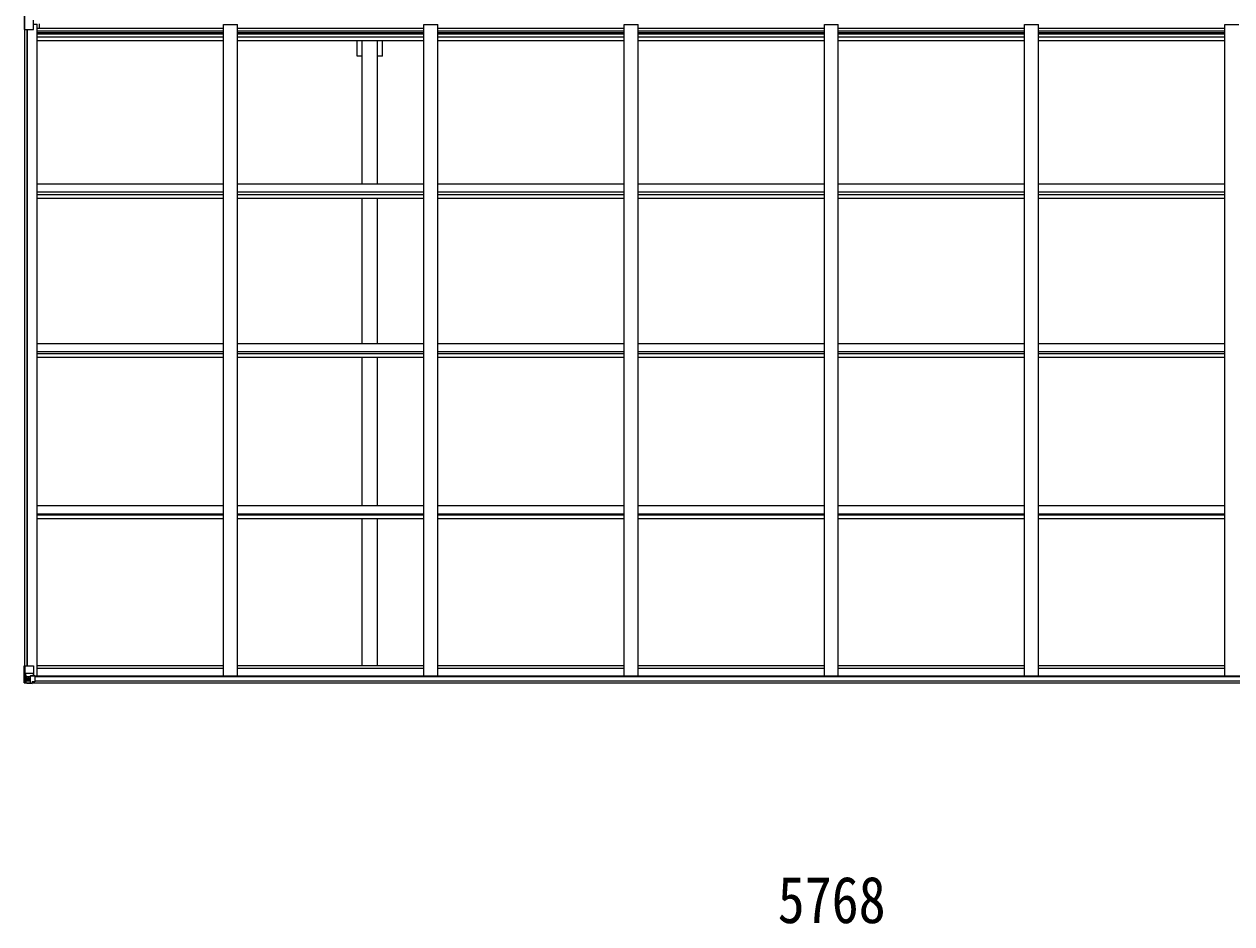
# Model space of a CAD drawing. Units: millimetres at full size; details may follow other scales. Extents: x -9783 to 33612, y -6828 to 11398.
# Drawn here: x 595 to 4913, y 452 to 3670 of the extents above; entities that cross this region are included whole.
import ezdxf
from ezdxf.enums import TextEntityAlignment as Align

# ---------------------------------------------------------------- set-up
doc = ezdxf.new("R2010")
doc.units = ezdxf.units.MM
doc.header["$LTSCALE"] = 35
for name, color, linetype, lineweight in [('0-1_本体', 4, 'Continuous', 9), ('0-2_部品', 7, 'Continuous', 9), ('0-7_合掌部品', 3, 'Continuous', 9), ('0-8_PARTS2', 6, 'Continuous', 9)]:
    doc.layers.add(name, color=color, linetype=linetype, lineweight=lineweight)
doc.styles.add('ＭＳ ゴシック', font='')
doc.styles.get('ＭＳ ゴシック').set_extended_font_data('MS Gothic')

msp = doc.modelspace()

# ---------------------------------------------------------------- linework, layer by layer
at = {"layer": '0-1_本体'}
for p, q in [((649.4, 3656.12), (649.4, 3671.19)), ((596.9, 1375.59), (596.9, 3650.69)), ((605.9, 1375.59), (605.9, 3650.69)), ((606.6, 1375.59), (606.6, 3650.69)), ((628.9, 3669.77), (641.9, 3669.77)), ((641.9, 1339.24), (641.9, 3669.77)), ((641.9, 3656.12), (1307.9, 3656.12)), ((641.9, 3646.75), (1307.9, 3646.75)), ((641.9, 3639.68), (1307.9, 3639.68)), ((641.9, 3635.9), (1307.9, 3635.9)), ((1307.9, 3669.35), (1357.9, 3669.35)), ((1307.9, 1339.24), (1307.9, 3669.35)), ((1357.9, 1339.24), (1357.9, 3669.35)), ((1357.9, 3656.12), (2023.9, 3656.12)), ((1357.9, 3646.75), (2023.9, 3646.75)), ((1357.9, 3639.68), (2023.9, 3639.68)), ((1357.9, 3635.9), (2023.9, 3635.9)), ((2023.9, 3669.35), (2073.9, 3669.35)), ((2023.9, 1339.24), (2023.9, 3669.35)), ((2073.9, 1339.24), (2073.9, 3669.35)), ((2073.9, 3656.12), (2739.9, 3656.12)), ((2073.9, 3646.75), (2739.9, 3646.75)), ((2073.9, 3639.68), (2739.9, 3639.68)), ((2073.9, 3635.9), (2739.9, 3635.9)), ((2739.9, 3669.35), (2789.9, 3669.35)), ((2739.9, 1339.24), (2739.9, 3669.35)), ((2789.9, 1339.24), (2789.9, 3669.35)), ((2789.9, 3656.12), (3455.9, 3656.12)), ((2789.9, 3646.75), (3455.9, 3646.75)), ((2789.9, 3639.68), (3455.9, 3639.68)), ((2789.9, 3635.9), (3455.9, 3635.9)), ((3455.9, 3669.35), (3505.9, 3669.35)), ((3455.9, 1339.24), (3455.9, 3669.35)), ((3505.9, 1339.24), (3505.9, 3669.35)), ((3505.9, 3656.12), (4171.9, 3656.12)), ((3505.9, 3646.75), (4171.9, 3646.75)), ((3505.9, 3639.68), (4171.9, 3639.68)), ((3505.9, 3635.9), (4171.9, 3635.9)), ((4171.9, 3669.35), (4221.9, 3669.35)), ((4171.9, 1339.24), (4171.9, 3669.35)), ((4221.9, 1339.24), (4221.9, 3669.35)), ((4221.9, 3656.12), (4887.9, 3656.12)), ((4221.9, 3646.75), (4887.9, 3646.75)), ((4221.9, 3639.68), (4887.9, 3639.68)), ((4221.9, 3635.9), (4887.9, 3635.9)), ((4887.9, 3669.35), (4937.9, 3669.35)), ((4887.9, 1339.24), (4887.9, 3669.35)), ((641.9, 3624.55), (1307.9, 3624.55)), ((641.9, 3611.73), (1307.9, 3611.73)), ((1357.9, 3624.55), (2023.9, 3624.55)), ((1357.9, 3611.73), (2023.9, 3611.73)), ((1803.4, 3099.32), (1803.4, 3611.73)), ((1858.4, 3099.32), (1858.4, 3611.73)), ((1876.1, 3555.46), (1876.1, 3611.73)), ((2073.9, 3624.55), (2739.9, 3624.55)), ((2073.9, 3611.73), (2739.9, 3611.73)), ((2789.9, 3624.55), (3455.9, 3624.55)), ((2789.9, 3611.73), (3455.9, 3611.73)), ((3505.9, 3624.55), (4171.9, 3624.55)), ((3505.9, 3611.73), (4171.9, 3611.73)), ((4221.9, 3624.55), (4887.9, 3624.55)), ((4221.9, 3611.73), (4887.9, 3611.73)), ((1876.1, 3555.46), (1858.4, 3555.46)), ((641.9, 3099.32), (1307.9, 3099.32)), ((641.9, 3070.32), (1307.9, 3070.32)), ((1357.9, 3099.32), (2023.9, 3099.32)), ((1357.9, 3070.32), (2023.9, 3070.32)), ((2073.9, 3099.32), (2739.9, 3099.32)), ((2073.9, 3070.32), (2739.9, 3070.32)), ((2789.9, 3099.32), (3455.9, 3099.32)), ((2789.9, 3070.32), (3455.9, 3070.32)), ((3505.9, 3099.32), (4171.9, 3099.32)), ((3505.9, 3070.32), (4171.9, 3070.32)), ((4221.9, 3099.32), (4887.9, 3099.32)), ((4221.9, 3070.32), (4887.9, 3070.32)), ((641.9, 3060.35), (1307.9, 3060.35)), ((641.9, 3047.51), (1307.9, 3047.51)), ((1357.9, 3060.35), (2023.9, 3060.35)), ((1357.9, 3047.51), (2023.9, 3047.51)), ((1803.4, 2528.37), (1803.4, 3047.51)), ((1858.4, 2528.37), (1858.4, 3047.51)), ((2073.9, 3060.35), (2739.9, 3060.35)), ((2073.9, 3047.51), (2739.9, 3047.51)), ((2789.9, 3060.35), (3455.9, 3060.35)), ((2789.9, 3047.51), (3455.9, 3047.51)), ((3505.9, 3060.35), (4171.9, 3060.35)), ((3505.9, 3047.51), (4171.9, 3047.51)), ((4221.9, 3060.35), (4887.9, 3060.35)), ((4221.9, 3047.51), (4887.9, 3047.51)), ((641.9, 2528.37), (1307.9, 2528.37)), ((1357.9, 2528.37), (2023.9, 2528.37)), ((2073.9, 2528.37), (2739.9, 2528.37)), ((2789.9, 2528.37), (3455.9, 2528.37)), ((3505.9, 2528.37), (4171.9, 2528.37)), ((4221.9, 2528.37), (4887.9, 2528.37)), ((641.9, 2498.93), (1307.9, 2498.93)), ((641.9, 2491.77), (1307.9, 2491.77)), ((641.9, 2478.81), (1307.9, 2478.81)), ((1357.9, 2498.93), (2023.9, 2498.93)), ((1357.9, 2491.77), (2023.9, 2491.77)), ((1357.9, 2478.81), (2023.9, 2478.81)), ((1803.4, 1949.13), (1803.4, 2478.81)), ((1858.4, 1949.13), (1858.4, 2478.81)), ((2073.9, 2498.93), (2739.9, 2498.93)), ((2073.9, 2491.77), (2739.9, 2491.77)), ((2073.9, 2478.81), (2739.9, 2478.81)), ((2789.9, 2498.93), (3455.9, 2498.93)), ((2789.9, 2491.77), (3455.9, 2491.77)), ((2789.9, 2478.81), (3455.9, 2478.81)), ((3505.9, 2498.93), (4171.9, 2498.93)), ((3505.9, 2491.77), (4171.9, 2491.77)), ((3505.9, 2478.81), (4171.9, 2478.81)), ((4221.9, 2498.93), (4887.9, 2498.93)), ((4221.9, 2491.77), (4887.9, 2491.77)), ((4221.9, 2478.81), (4887.9, 2478.81)), ((641.9, 1949.13), (1307.9, 1949.13)), ((1357.9, 1949.13), (2023.9, 1949.13)), ((2073.9, 1949.13), (2739.9, 1949.13)), ((2789.9, 1949.13), (3455.9, 1949.13)), ((3505.9, 1949.13), (4171.9, 1949.13)), ((4221.9, 1949.13), (4887.9, 1949.13)), ((641.9, 1919.33), (1307.9, 1919.33)), ((641.9, 1915.54), (1307.9, 1915.54)), ((641.9, 1902.52), (1307.9, 1902.52)), ((1357.9, 1919.33), (2023.9, 1919.33)), ((1357.9, 1915.54), (2023.9, 1915.54)), ((1357.9, 1902.52), (2023.9, 1902.52)), ((1803.4, 1376.46), (1803.4, 1902.52)), ((1858.4, 1376.46), (1858.4, 1902.52)), ((2073.9, 1919.33), (2739.9, 1919.33)), ((2073.9, 1915.54), (2739.9, 1915.54)), ((2073.9, 1902.52), (2739.9, 1902.52)), ((2789.9, 1919.33), (3455.9, 1919.33)), ((2789.9, 1915.54), (3455.9, 1915.54)), ((2789.9, 1902.52), (3455.9, 1902.52)), ((3505.9, 1919.33), (4171.9, 1919.33)), ((3505.9, 1915.54), (4171.9, 1915.54)), ((3505.9, 1902.52), (4171.9, 1902.52)), ((4221.9, 1919.33), (4887.9, 1919.33)), ((4221.9, 1915.54), (4887.9, 1915.54)), ((4221.9, 1902.52), (4887.9, 1902.52)), ((632.86, 1339.24), (6328.94, 1339.24)), ((641.9, 1376.46), (1307.9, 1376.46)), ((641.9, 1367.35), (1307.9, 1367.35)), ((1357.9, 1376.46), (2023.9, 1376.46)), ((1357.9, 1367.35), (2023.9, 1367.35)), ((2073.9, 1376.46), (2739.9, 1376.46)), ((2073.9, 1367.35), (2739.9, 1367.35)), ((2789.9, 1376.46), (3455.9, 1376.46)), ((2789.9, 1367.35), (3455.9, 1367.35)), ((3505.9, 1376.46), (4171.9, 1376.46)), ((3505.9, 1367.35), (4171.9, 1367.35)), ((4221.9, 1376.46), (4887.9, 1376.46)), ((4221.9, 1367.35), (4887.9, 1367.35)), ((623.4, 1313.8), (6338.4, 1313.8)), ((633.4, 1336.89), (6328.4, 1336.89)), ((633.4, 1321.23), (6328.4, 1321.23))]:
    msp.add_line(p, q, dxfattribs=at)
msp.add_lwpolyline([(1803.4, 3555.46), (1785.7, 3555.46), (1785.7, 3611.73)], dxfattribs=at)
at = {"layer": '0-2_部品'}
for p, q in [((594.9, 1375.59), (627.9, 1375.59)), ((594.9, 1314.88), (594.9, 1375.59)), ((597.74, 1375.59), (597.74, 1315.01)), ((598.29, 1348.71), (604.9, 1348.92)), ((598.29, 1348.71), (602.43, 1336.63)), ((604.9, 1348.92), (628.9, 1348.92)), ((616.9, 1339.38), (623.4, 1339.38)), ((616.9, 1339.38), (616.9, 1312.59)), ((628.07, 1341.24), (617.72, 1339.58)), ((617.72, 1339.58), (617.72, 1339.38)), ((620.42, 1339.38), (628.07, 1340.6)), ((623.4, 1339.38), (632.4, 1339.35)), ((628.07, 1340.6), (628.07, 1341.24)), ((628.9, 1374.59), (628.9, 1341.49)), ((595.84, 1313.93), (595.84, 1313.88)), ((604.81, 1313.5), (596.88, 1313.97)), ((597.74, 1314.94), (597.74, 1315.01)), ((601.71, 1318.38), (598.98, 1314.72)), ((604.9, 1335.39), (602.57, 1335.36)), ((602.57, 1335.36), (602.57, 1321.89)), ((602.57, 1321.89), (604.9, 1321.83)), ((604.9, 1335.39), (604.9, 1335.39)), ((616.9, 1335.39), (604.9, 1335.39)), ((604.9, 1321.84), (616.9, 1321.84)), ((616.9, 1312.71), (604.9, 1313.49)), ((609.42, 1329.03), (609.42, 1329.99)), ((623.4, 1312.19), (623.4, 1318.14)), ((632.4, 1317.57), (623.4, 1317.51)), ((633.4, 1338.44), (633.4, 1318.28))]:
    msp.add_line(p, q, dxfattribs=at)
for points in [[(595.84, 1313.88), (604.9, 1313.33), (623.4, 1312.19)], [(608.46, 1327.11), (607.5, 1327.11), (607.5, 1328.07), (608.46, 1328.07)], [(609.42, 1329.99), (610.38, 1329.99), (610.38, 1329.03)], [(610.38, 1326.15), (610.38, 1325.19), (609.42, 1325.19), (609.42, 1326.15)], [(611.34, 1328.07), (612.3, 1328.07), (612.3, 1327.11), (611.34, 1327.11)], [(633.4, 1318.28), (633.39, 1318.18), (623.4, 1318.14)]]:
    msp.add_lwpolyline(points, dxfattribs=at)
msp.add_circle((609.9, 1327.59), 5.3, dxfattribs=at)
for centre, radius, start, end in [((617.83, 1338.65), 0.937, 96.73234, 129.06602), ((627.9, 1374.59), 1, 0, 90), ((627.96, 1342.17), 0.937, 276.73234, 357.67791), ((627.96, 1341.53), 0.937, 276.73234, 357.67791), ((595.9, 1314.92), 0.999, 180.04917, 266.5576), ((595.9, 1314.88), 0.999, 180.04917, 266.5576), ((595.9, 1314.88), 1, 179.99921, 266.49983), ((597.05, 1301.27), 12.7, 84.89689, 90.75534), ((599.02, 1314.88), 1.28, 177.54105, 228.82169), ((608.46, 1329.03), 0.96, 270, 0), ((608.46, 1326.15), 0.96, 0, 90), ((611.34, 1329.03), 0.96, 180, 270), ((611.34, 1326.15), 0.96, 90, 180)]:
    msp.add_arc(centre, radius, start, end, dxfattribs=at)
for centre, major_axis, ratio, start_param, end_param in [((599.01, 1346.36), (0.85, -2.32), 0.403757, 3.0087805, 3.9744392), ((632.4, 1338.44), (1, -0.021), 0.906239, 0.0187047, 1.589501), ((597.84, 1313.8), (2, -0.12), 0.060933, 2.0712557, 3.1453404), ((796.84, 1301.57), (201, -12.36), 0.060933, 3.1453404, 3.145839), ((598.03, 1316.9), (-0.02, -3), 0.466854, 0.125683, 0.7596956), ((599.7, 1321.97), (0.03, -5), 0.573921, 0.7672717, 1.551125), ((601.16, 1335.34), (0, -3), 0.468246, 1.5772882, 2.0127935), ((523.15, 1321.84), (81.75, 0), 0.061163, 6.2824128, 6.2831853), ((632.4, 1318.27), (1, 0.012), 0.707053, 4.7036637, 6.124411)]:
    msp.add_ellipse(centre, major_axis=major_axis, ratio=ratio, start_param=start_param, end_param=end_param, dxfattribs=at)
at = {"layer": '0-7_合掌部品'}
for p, q in [((594.9, 3711.36), (594.9, 3650.69)), ((597.74, 3650.69), (597.74, 3711.27)), ((628.9, 3651.69), (628.9, 3684.79)), ((594.9, 3650.69), (597.74, 3650.69)), ((597.74, 3650.69), (627.9, 3650.69))]:
    msp.add_line(p, q, dxfattribs=at)
msp.add_arc((627.9, 3651.69), 1, 270, 0, dxfattribs=at)

# ---------------------------------------------------------------- texts
at = {"layer": '0-8_PARTS2', "color": 7, "style": 'ＭＳ ゴシック', "width": 0.85}
msp.add_text('5768', height=166.8, dxfattribs=at).set_placement((3289.24, 405.04), align=Align.BOTTOM_LEFT)

doc.saveas('drawing.dxf')
